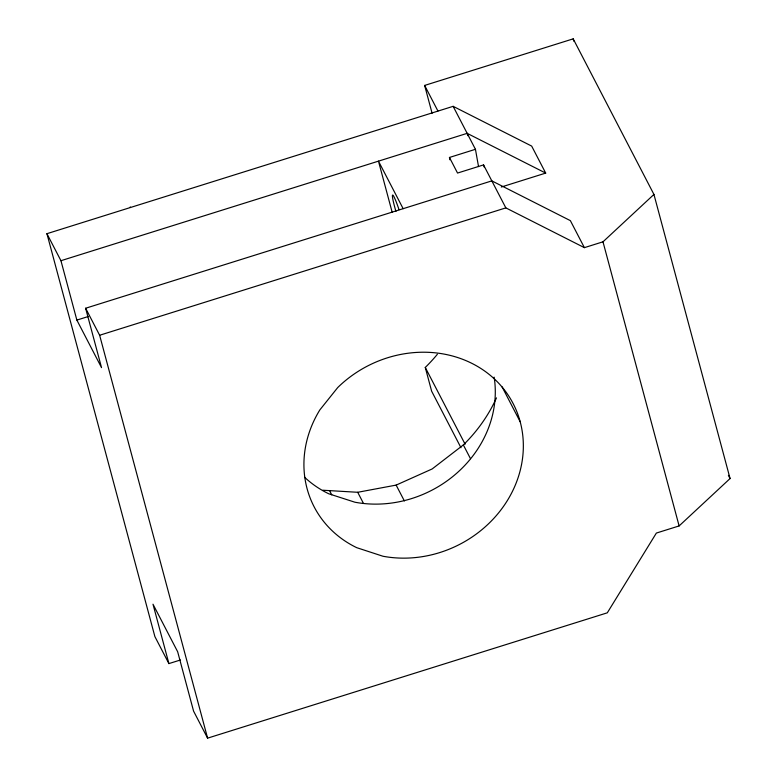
<?xml version="1.0" encoding="UTF-8"?>
<svg xmlns="http://www.w3.org/2000/svg" width="777" height="777" viewBox="0 0 777 777"><rect width="100%" height="100%" fill="white"/><g stroke="black" fill="none" stroke-linecap="round" stroke-linejoin="round"><path stroke-width="1.17" d="M478.535 166.599L475.446 149.31L449.456 157.459L457.546 173.057L483.537 164.909L505.846 207.886L584.391 247.649L602.991 241.812L653.943 194.435L573.193 38.85L424.64 85.431L432.099 113.277M180.449 659.984L168.9 663.597L152.991 604.205L177.661 651.748L193.58 711.14L207.595 738.15L607.303 612.82L656.371 533.061L679.117 525.932L730.069 478.545L653.943 194.435M496.484 397.873A151.321 135.489 -27.4 0 1 463.345 444.93L432.167 468.949L396.144 485.101L357.711 492.288L322.853 490.229M168.9 663.597L154.885 636.586L46.931 233.692L453.137 106.332L531.672 146.086L545.697 173.096L501.291 187.024M46.931 233.692L60.946 260.703L467.152 133.343L545.697 173.096M60.946 260.703L76.865 320.095L101.534 367.638L85.625 308.246L491.831 180.876L570.367 220.639L584.391 247.649M76.865 320.095L88.403 316.472M85.625 308.246L99.641 335.256L505.846 207.886M728.399 475.33L730.069 478.545M453.137 106.332L475.446 149.31M424.64 85.431L437.917 111.014M502.049 386.81L520.192 421.765A112.102 100.379 -27.4 0 1 382.944 556.235L356.73 547.678A112.102 100.379 -27.4 0 1 319.823 409.935L337.742 387.529A112.102 100.379 -27.4 0 1 520.192 421.765M403.146 208.683L378.467 161.15L392.2 212.383M437.364 354.283A157.207 140.773 -27.4 0 1 425.272 367.453L465.122 444.221M463.345 444.93L470.473 458.663M460.975 447.727L431.643 391.21L425.272 367.453M396.144 485.101L404.37 500.942M357.711 492.288L363.189 502.855M329.565 490.627L331.76 494.852M130.245 206.944L130.526 207.478M483.537 164.909L484.265 167.181M573.193 38.85L573.814 41.191M602.991 241.812L679.117 525.932M467.152 133.343L467.783 135.674M99.641 335.256L207.595 738.15M449.456 157.459L449.864 159.771M395.94 211.402A20.503 1.768 72.6 0 1 392.599 195.056A20.503 1.768 72.6 0 1 399.028 209.693M304.642 477.301A112.102 100.379 -27.4 0 0 328.758 493.783L354.904 502.214A112.102 100.379 -27.4 0 0 494.143 377.136"/></g></svg>
